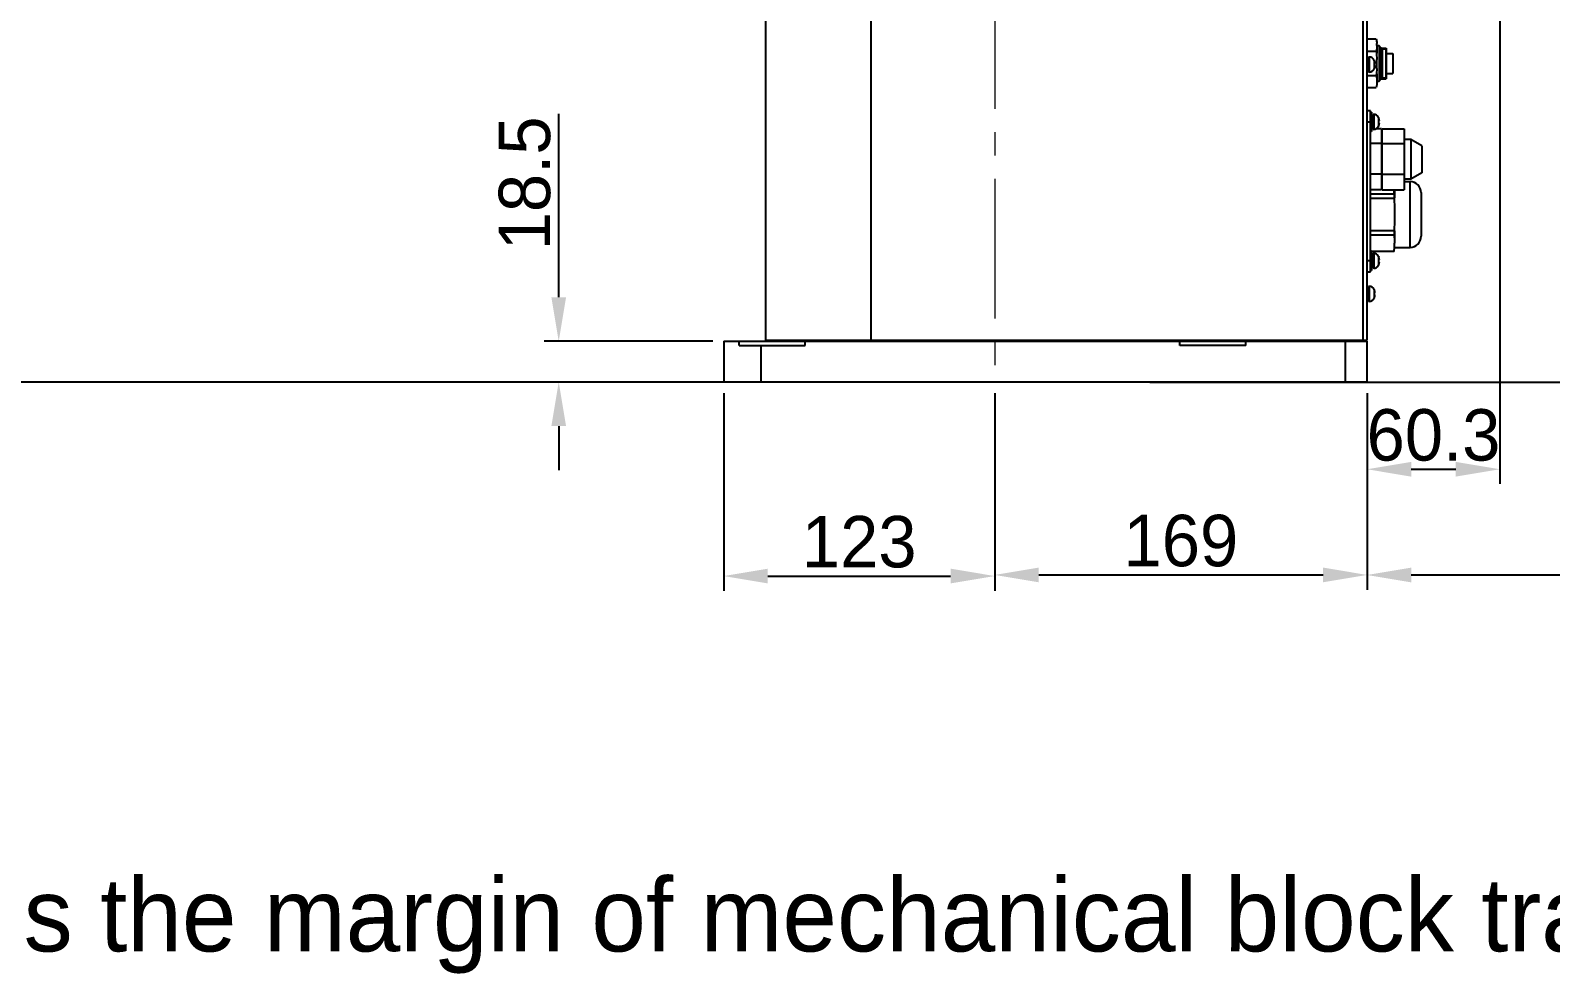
# Model space of a CAD drawing. Header units: millimetres. Extents: x 4086 to 8300, y 123 to 1549.
# Drawn here: x 6849 to 7055.9, y 791.6 to 919.9 of the extents above; entities that cross this region are included whole.
import ezdxf

# ---------------------------------------------------------------- set-up
doc = ezdxf.new("R2010")
doc.units = ezdxf.units.MM
doc.linetypes.add('CENTER2', pattern=[28.575, 19.05, -3.175, 3.175, -3.175])
doc.layers.add('中心线层', color=7, linetype='CENTER2', lineweight=0)
doc.layers.add('轮廓实线层', color=7, linetype='Continuous', lineweight=30)
doc.layers.add('尺寸标注', color=7, linetype='Continuous')
doc.styles.add('思源黑', font='SourceHanSansCN-Normal.ttf')
doc.dimstyles.new('尺寸标注_3_10比例', dxfattribs={"dimtxt": 7, "dimasz": 6, "dimexe": 2, "dimexo": 1.5, "dimgap": 1, "dimtad": 1, "dimdec": 1, "dimlfac": 3.333333, "dimdsep": 46, "dimtxsty": '思源黑', "dimcen": 0.09, "dimadec": 0, "dimazin": 0, "dimtp": 0.01, "dimtm": 0.01, "dimtfac": 1, "dimtdec": 1, "dimtofl": 0, "dimtmove": 0, "dimatfit": 3, "dimfxl": 0, "dimtolj": 1, "dimarcsym": 0})

# ---------------------------------------------------------------- blocks, each defined once
blk = doc.blocks.new('*D2915')
at = {"layer": 'Defpoints', "color": 0}
for p in [(6584.2, 1202.83), (6671.6, 1202.83), (6943.35, 872.08)]:
    blk.add_point(p, dxfattribs=at)
at = {"layer": '轮廓实线层', "color": 0, "lineweight": -2}
for p, q in [((6670.1, 1202.83), (6582.2, 1202.83)), ((6584.2, 878.08), (6584.2, 1196.83)), ((6941.85, 872.08), (6582.2, 872.08))]:
    blk.add_line(p, q, dxfattribs=at)
at = {"layer": '轮廓实线层', "color": 0}
for points in [[(6585.2, 1196.83), (6583.2, 1196.83), (6584.2, 1202.83)], [(6583.2, 878.08), (6585.2, 878.08), (6584.2, 872.08)]]:
    blk.add_solid(points, dxfattribs=at)
at = {"layer": '轮廓实线层', "color": 0, "insert": (6579.57, 1037.46), "char_height": 7, "attachment_point": 5, "rotation": 90, "style": '思源黑'}
blk.add_mtext('\\A1;\\A1;1099.5', dxfattribs=at)
blk = doc.blocks.new('*D2916')
at = {"layer": 'Defpoints', "color": 0}
for p in [(6799.29, 983.69), (6778.83, 872.08), (6968.29, 872.08)]:
    blk.add_point(p, dxfattribs=at)
at = {"layer": '轮廓实线层', "color": 0, "lineweight": -2}
for p, q in [((6797.79, 983.69), (6776.83, 983.69)), ((6778.83, 977.69), (6778.83, 878.08)), ((6966.79, 872.08), (6776.83, 872.08))]:
    blk.add_line(p, q, dxfattribs=at)
at = {"layer": '轮廓实线层', "color": 0}
for points in [[(6779.83, 977.69), (6777.83, 977.69), (6778.83, 983.69)], [(6777.83, 878.08), (6779.83, 878.08), (6778.83, 872.08)]]:
    blk.add_solid(points, dxfattribs=at)
at = {"layer": '轮廓实线层', "color": 0, "insert": (6774.2, 930.49), "char_height": 7, "attachment_point": 5, "rotation": 90, "style": '思源黑'}
blk.add_mtext('\\A1;372', dxfattribs=at)
blk = doc.blocks.new('*D2920')
at = {"layer": 'Defpoints', "color": 0}
for p in [(6669.38, 992.23), (6638.6, 872.08), (6943.35, 872.08)]:
    blk.add_point(p, dxfattribs=at)
at = {"layer": '轮廓实线层', "color": 0, "lineweight": -2}
for p, q in [((6667.88, 992.23), (6636.6, 992.23)), ((6638.6, 986.23), (6638.6, 878.08)), ((6941.85, 872.08), (6636.6, 872.08))]:
    blk.add_line(p, q, dxfattribs=at)
at = {"layer": '轮廓实线层', "color": 0}
for points in [[(6639.6, 986.23), (6637.6, 986.23), (6638.6, 992.23)], [(6637.6, 878.08), (6639.6, 878.08), (6638.6, 872.08)]]:
    blk.add_solid(points, dxfattribs=at)
at = {"layer": '轮廓实线层', "color": 0, "insert": (6633.98, 932.16), "char_height": 7, "attachment_point": 5, "rotation": 90, "style": '思源黑'}
blk.add_mtext('\\A1;400.5', dxfattribs=at)
blk = doc.blocks.new('*D2921')
at = {"layer": 'Defpoints', "color": 0}
for p in [(6920.89, 877.63), (6943.35, 877.63), (6943.35, 872.08)]:
    blk.add_point(p, dxfattribs=at)
at = {"layer": '轮廓实线层', "color": 0, "lineweight": -2}
for p, q in [((6920.89, 883.63), (6920.89, 908.6)), ((6941.85, 877.63), (6918.89, 877.63)), ((6941.85, 872.08), (6918.89, 872.08)), ((6920.89, 866.08), (6920.89, 860.08))]:
    blk.add_line(p, q, dxfattribs=at)
at = {"layer": '轮廓实线层', "color": 0}
for points in [[(6919.89, 883.63), (6921.89, 883.63), (6920.89, 877.63)], [(6921.89, 866.08), (6919.89, 866.08), (6920.89, 872.08)]]:
    blk.add_solid(points, dxfattribs=at)
at = {"layer": '轮廓实线层', "color": 0, "insert": (6916.27, 899.11), "char_height": 7, "attachment_point": 5, "rotation": 90, "style": '思源黑'}
blk.add_mtext('\\A1;18.5', dxfattribs=at)
blk = doc.blocks.new('*D2922')
at = {"layer": 'Defpoints', "color": 0}
for p in [(6903.67, 1214.85), (7103.92, 1214.85), (6999.87, 872.08)]:
    blk.add_point(p, dxfattribs=at)
at = {"layer": '轮廓实线层', "color": 0, "lineweight": -2}
for p, q in [((6905.17, 1214.85), (7105.92, 1214.85)), ((7103.92, 878.08), (7103.92, 1208.85)), ((7001.37, 872.08), (7105.92, 872.08))]:
    blk.add_line(p, q, dxfattribs=at)
at = {"layer": '轮廓实线层', "color": 0}
for points in [[(7104.92, 1208.85), (7102.92, 1208.85), (7103.92, 1214.85)], [(7102.92, 878.08), (7104.92, 878.08), (7103.92, 872.08)]]:
    blk.add_solid(points, dxfattribs=at)
at = {"layer": '轮廓实线层', "color": 0, "insert": (7099.29, 1043.46), "char_height": 7, "attachment_point": 5, "rotation": 90, "style": '思源黑'}
blk.add_mtext('\\A1;\\A1;1140', dxfattribs=at)
blk = doc.blocks.new('*D2925')
at = {"layer": 'Defpoints', "color": 0}
for p in [(6943.35, 872.08), (6980.25, 872.08), (6980.25, 845.68)]:
    blk.add_point(p, dxfattribs=at)
at = {"layer": '轮廓实线层', "color": 0, "lineweight": -2}
for p, q in [((6943.35, 870.58), (6943.35, 843.68)), ((6980.25, 870.58), (6980.25, 843.68)), ((6949.35, 845.68), (6974.25, 845.68))]:
    blk.add_line(p, q, dxfattribs=at)
at = {"layer": '轮廓实线层', "color": 0}
for points in [[(6949.35, 846.68), (6949.35, 844.68), (6943.35, 845.68)], [(6974.25, 844.68), (6974.25, 846.68), (6980.25, 845.68)]]:
    blk.add_solid(points, dxfattribs=at)
at = {"layer": '轮廓实线层', "color": 0, "insert": (6961.8, 850.31), "char_height": 7, "attachment_point": 5, "style": '思源黑'}
blk.add_mtext('\\A1;123', dxfattribs=at)
blk = doc.blocks.new('*D2926')
at = {"layer": 'Defpoints', "color": 0}
for p in [(6980.25, 872.08), (7030.95, 872.08), (7030.95, 845.83)]:
    blk.add_point(p, dxfattribs=at)
at = {"layer": '轮廓实线层', "color": 0, "lineweight": -2}
for p, q in [((6980.25, 870.58), (6980.25, 843.83)), ((7030.95, 870.58), (7030.95, 843.83)), ((6986.25, 845.83), (7024.95, 845.83))]:
    blk.add_line(p, q, dxfattribs=at)
at = {"layer": '轮廓实线层', "color": 0}
for points in [[(6986.25, 846.83), (6986.25, 844.83), (6980.25, 845.83)], [(7024.95, 844.83), (7024.95, 846.83), (7030.95, 845.83)]]:
    blk.add_solid(points, dxfattribs=at)
at = {"layer": '轮廓实线层', "color": 0, "insert": (7005.6, 850.46), "char_height": 7, "attachment_point": 5, "style": '思源黑'}
blk.add_mtext('\\A1;169', dxfattribs=at)
blk = doc.blocks.new('*D2933')
at = {"layer": 'Defpoints', "color": 0}
for p in [(7049.02, 973.04), (7030.95, 872.08), (7049.02, 860.21)]:
    blk.add_point(p, dxfattribs=at)
at = {"layer": '轮廓实线层', "color": 0, "lineweight": -2}
for p, q in [((7049.02, 971.54), (7049.02, 858.21)), ((7030.95, 870.58), (7030.95, 858.21)), ((7036.95, 860.21), (7043.02, 860.21))]:
    blk.add_line(p, q, dxfattribs=at)
at = {"layer": '轮廓实线层', "color": 0}
for points in [[(7036.95, 861.21), (7036.95, 859.21), (7030.95, 860.21)], [(7043.02, 859.21), (7043.02, 861.21), (7049.02, 860.21)]]:
    blk.add_solid(points, dxfattribs=at)
at = {"layer": '轮廓实线层', "color": 0, "insert": (7039.99, 864.84), "char_height": 7, "attachment_point": 5, "style": '思源黑'}
blk.add_mtext('\\A1;60.3', dxfattribs=at)
blk = doc.blocks.new('*D2945')
at = {"layer": 'Defpoints', "color": 0}
for p in [(7074.51, 860.69), (7030.95, 857.29), (7030.95, 845.82)]:
    blk.add_point(p, dxfattribs=at)
at = {"layer": '轮廓实线层', "color": 0, "lineweight": -2}
for p, q in [((7074.51, 859.19), (7074.51, 843.82)), ((7030.95, 855.79), (7030.95, 843.82)), ((7068.51, 845.82), (7036.95, 845.82)), ((7074.51, 845.82), (7365.99, 845.82))]:
    blk.add_line(p, q, dxfattribs=at)
at = {"layer": '轮廓实线层', "color": 0}
for points in [[(7036.95, 846.82), (7036.95, 844.82), (7030.95, 845.82)], [(7068.51, 844.82), (7068.51, 846.82), (7074.51, 845.82)]]:
    blk.add_solid(points, dxfattribs=at)
at = {"layer": '轮廓实线层', "color": 0, "insert": (7223.25, 851.81), "char_height": 7, "attachment_point": 5, "style": '思源黑'}
blk.add_mtext('\\A1;150 or more space for battery replacement and cable installation', dxfattribs=at)

msp = doc.modelspace()

# ---------------------------------------------------------------- linework, layer by layer
for p, q in [((6949.048, 985.481), (6949.048, 877.781)), ((6963.448, 877.631), (6963.448, 981.281)), ((7030.348, 977.681), (7030.348, 877.781)), ((7030.948, 877.781), (7030.948, 977.681)), ((7032.179, 918.721), (7030.948, 918.721)), ((7032.179, 917.076), (7030.948, 917.076)), ((7032.298, 917.899), (7032.298, 916.856)), ((7032.608, 917.831), (7032.298, 917.831)), ((7032.793, 917.647), (7032.608, 917.831)), ((7032.608, 917.831), (7032.608, 913.031)), ((7032.793, 917.647), (7032.793, 913.215)), ((7032.793, 917.531), (7033.543, 917.531)), ((7033.513, 917.381), (7033.063, 917.381)), ((7033.063, 913.481), (7033.063, 917.381)), ((7033.513, 917.381), (7033.513, 913.481)), ((7033.543, 917.531), (7033.543, 913.331)), ((7031.161, 916.065), (7030.948, 916.065)), ((7031.251, 916.301), (7031.161, 916.301)), ((7031.161, 914.261), (7031.161, 916.301)), ((7031.251, 916.301), (7031.251, 914.261)), ((7031.915, 915.408), (7031.912, 915.356)), ((7031.912, 915.356), (7031.915, 915.281)), ((7031.915, 915.281), (7031.912, 915.207)), ((7031.912, 915.207), (7031.915, 915.153)), ((7031.915, 915.858), (7031.915, 915.408)), ((7031.941, 915.791), (7031.915, 915.857)), ((7031.915, 915.153), (7031.915, 914.71)), ((7031.941, 915.791), (7031.935, 915.791)), ((7032.02, 915.408), (7031.935, 915.408)), ((7031.935, 915.153), (7032.02, 915.153)), ((7033.063, 916.773), (7032.793, 916.773)), ((7033.543, 916.781), (7034.443, 916.781)), ((7034.443, 916.781), (7034.443, 914.081)), ((7031.161, 914.496), (7030.948, 914.496)), ((7030.948, 913.785), (7032.179, 913.785)), ((7031.251, 914.261), (7031.161, 914.261)), ((7031.915, 914.704), (7031.941, 914.771)), ((7031.935, 914.771), (7031.941, 914.771)), ((7032.298, 914.006), (7032.298, 912.962)), ((7032.298, 913.031), (7032.608, 913.031)), ((7032.608, 913.031), (7032.793, 913.215)), ((7032.793, 914.088), (7033.063, 914.088)), ((7032.793, 913.331), (7033.543, 913.331)), ((7033.063, 913.481), (7033.513, 913.481)), ((7033.543, 914.081), (7034.443, 914.081)), ((7030.948, 912.14), (7032.179, 912.14)), ((7031.398, 908.981), (7030.948, 908.981)), ((7031.398, 887.081), (7031.398, 908.981)), ((7031.548, 908.786), (7031.398, 908.786)), ((7031.548, 908.786), (7031.548, 906.176)), ((7030.948, 907.481), (7031.398, 907.481)), ((7031.761, 908.265), (7031.548, 908.265)), ((7031.761, 906.696), (7031.548, 906.696)), ((7031.851, 908.501), (7031.761, 908.501)), ((7031.761, 906.461), (7031.761, 908.501)), ((7031.851, 908.501), (7031.851, 906.461)), ((7032.515, 908.058), (7032.515, 906.907)), ((7032.515, 908.057), (7032.541, 907.991)), ((7032.541, 906.971), (7032.515, 906.904)), ((7032.515, 906.907), (7032.515, 906.904)), ((7032.541, 907.991), (7032.535, 907.991)), ((7032.62, 907.608), (7032.535, 907.608)), ((7032.535, 907.353), (7032.62, 907.353)), ((7032.535, 906.971), (7032.541, 906.971)), ((7031.548, 906.176), (7031.398, 906.176)), ((7032.928, 904.532), (7031.398, 904.532)), ((7031.761, 906.537), (7031.548, 906.537)), ((7031.851, 906.461), (7031.761, 906.461)), ((7032.928, 906.537), (7032.158, 906.537)), ((7032.928, 906.537), (7032.928, 898.225)), ((7032.928, 905.171), (7033.018, 905.171)), ((7033.018, 906.537), (7036.018, 906.537)), ((7033.018, 898.225), (7033.018, 906.537)), ((7033.018, 904.532), (7036.018, 904.532)), ((7036.018, 906.537), (7036.018, 898.225)), ((7036.918, 905.081), (7036.018, 905.081)), ((7038.418, 904.215), (7036.918, 905.081)), ((7036.918, 905.081), (7036.918, 899.681)), ((7038.418, 904.215), (7038.418, 900.547)), ((7032.928, 900.376), (7031.398, 900.376)), ((7033.018, 900.376), (7036.018, 900.376)), ((7038.418, 900.547), (7036.918, 899.681)), ((7032.928, 899.591), (7033.018, 899.591)), ((7036.918, 899.681), (7036.018, 899.681)), ((7036.018, 899.351), (7036.798, 899.351)), ((7036.798, 890.411), (7036.798, 899.351)), ((7032.928, 898.225), (7031.398, 898.225)), ((7034.624, 897.66), (7031.398, 897.66)), ((7031.398, 897.117), (7034.624, 897.117)), ((7033.018, 898.225), (7036.018, 898.225)), ((7034.624, 897.66), (7034.624, 897.117)), ((7034.698, 898.225), (7034.698, 897.131)), ((7038.298, 897.851), (7038.298, 891.911)), ((7034.624, 892.644), (7031.398, 892.644)), ((7031.398, 892.102), (7034.624, 892.102)), ((7034.624, 892.644), (7034.624, 892.102)), ((7034.698, 892.644), (7034.698, 890.983)), ((7034.698, 890.411), (7036.798, 890.411)), ((7031.398, 888.581), (7030.948, 888.581)), ((7031.548, 889.886), (7031.398, 889.886)), ((7031.548, 889.886), (7031.548, 887.276)), ((7034.624, 889.865), (7031.548, 889.865)), ((7031.761, 889.365), (7031.548, 889.365)), ((7031.851, 889.601), (7031.761, 889.601)), ((7031.761, 887.561), (7031.761, 889.601)), ((7031.851, 889.601), (7031.851, 887.561)), ((7032.515, 889.158), (7032.515, 888.007)), ((7032.515, 889.157), (7032.541, 889.091)), ((7032.541, 888.071), (7032.515, 888.004)), ((7032.515, 888.007), (7032.515, 888.004)), ((7032.541, 889.091), (7032.535, 889.091)), ((7032.62, 888.708), (7032.535, 888.708)), ((7032.535, 888.453), (7032.62, 888.453)), ((7032.535, 888.071), (7032.541, 888.071)), ((7030.948, 887.081), (7031.398, 887.081)), ((7031.548, 887.276), (7031.398, 887.276)), ((7031.761, 887.796), (7031.548, 887.796)), ((7031.851, 887.561), (7031.761, 887.561)), ((7031.161, 884.865), (7030.948, 884.865)), ((7031.251, 885.101), (7031.161, 885.101)), ((7031.161, 883.061), (7031.161, 885.101)), ((7031.251, 885.101), (7031.251, 883.061)), ((7031.915, 884.208), (7031.912, 884.156)), ((7031.912, 884.156), (7031.915, 884.081)), ((7031.915, 884.081), (7031.912, 884.007)), ((7031.912, 884.007), (7031.915, 883.953)), ((7031.915, 884.658), (7031.915, 884.208)), ((7031.941, 884.591), (7031.915, 884.657)), ((7031.915, 883.953), (7031.915, 883.51)), ((7031.941, 884.591), (7031.935, 884.591)), ((7032.02, 884.208), (7031.935, 884.208)), ((7031.935, 883.953), (7032.02, 883.953)), ((7031.161, 883.296), (7030.948, 883.296)), ((7031.251, 883.061), (7031.161, 883.061)), ((7031.915, 883.504), (7031.941, 883.571)), ((7031.935, 883.571), (7031.941, 883.571)), ((6943.348, 877.631), (7030.948, 877.631)), ((6943.348, 877.631), (6943.348, 872.081)), ((6945.448, 877.031), (6945.448, 877.631)), ((6949.048, 877.781), (7030.948, 877.781)), ((6954.448, 877.031), (6954.448, 877.631)), ((7005.448, 877.031), (7005.448, 877.631)), ((7014.448, 877.031), (7014.448, 877.631)), ((7027.948, 877.631), (7027.948, 872.081)), ((7029.898, 877.781), (7029.898, 877.631)), ((7030.798, 877.631), (7030.798, 877.781)), ((7030.948, 872.081), (7030.948, 877.631)), ((6945.448, 877.031), (6954.448, 877.031)), ((6948.448, 872.081), (6948.448, 877.031)), ((7014.448, 877.031), (7005.448, 877.031)), ((7030.948, 872.081), (6943.348, 872.081))]:
    msp.add_line(p, q)
for centre, radius, start, end in [((7029.574, 917.897), 2.723, 0.03588, 5.753), ((7031.251, 915.581), 0.72, 22.61986, 90), ((7030.531, 915.281), 1.495, 4.89378, 19.95213), ((7030.531, 915.281), 1.411, 354.81427, 5.18573), ((7030.531, 915.281), 1.495, 340.04787, 355.10622), ((7020.894, 915.459), 11.405, 356.41322, 357.12933), ((7021.451, 915.428), 10.847, 357.11758, 2.88084), ((7031.251, 914.981), 0.72, 270, 337.38014), ((7031.851, 907.781), 0.72, 22.61986, 90), ((7031.851, 907.181), 0.72, 270, 337.38014), ((7031.131, 907.481), 1.495, 4.89378, 19.95213), ((7031.131, 907.481), 1.411, 354.81427, 5.18573), ((7031.131, 907.481), 1.495, 340.04787, 355.10622), ((7036.798, 897.851), 1.5, 0, 90), ((7024.815, 898.899), 9.887, 352.79974, 356.0892), ((7024.374, 891.153), 10.33, 352.8375, 354.9197), ((7026.227, 890.994), 8.471, 354.88283, 359.92788), ((7036.798, 891.911), 1.5, 270, 0), ((7031.851, 888.881), 0.72, 22.61986, 90), ((7031.851, 888.281), 0.72, 270, 337.38014), ((7031.131, 888.581), 1.495, 4.89378, 19.95213), ((7031.131, 888.581), 1.411, 354.81427, 5.18573), ((7031.131, 888.581), 1.495, 340.04787, 355.10622), ((7031.251, 884.381), 0.72, 22.61986, 90), ((7030.531, 884.081), 1.495, 4.89378, 19.95213), ((7030.531, 884.081), 1.411, 354.81427, 5.18573), ((7030.531, 884.081), 1.495, 340.04787, 355.10622), ((7031.251, 883.781), 0.72, 270, 337.38014)]:
    msp.add_arc(centre, radius, start, end)
for points in [[(7032.179, 918.721), (7032.228, 918.541), (7032.265, 918.356), (7032.284, 918.17)], [(7032.298, 917.899), (7032.298, 917.622), (7032.251, 917.344), (7032.179, 917.076)], [(7032.179, 917.076), (7032.228, 916.71), (7032.265, 916.342), (7032.284, 915.973)], [(7032.276, 914.746), (7032.256, 914.424), (7032.222, 914.104), (7032.179, 913.785)], [(7032.179, 913.785), (7032.251, 913.518), (7032.298, 913.239), (7032.298, 912.962)], [(7032.298, 912.962), (7032.298, 912.685), (7032.251, 912.407), (7032.179, 912.14)], [(7034.624, 897.117), (7034.67, 896.372), (7034.698, 895.626), (7034.698, 894.881)], [(7034.698, 894.881), (7034.698, 894.135), (7034.67, 893.389), (7034.624, 892.644)], [(7034.624, 892.102), (7034.67, 891.731), (7034.698, 891.357), (7034.698, 890.983)]]:
    msp.add_open_spline(points, degree=3)
at = {"layer": '中心线层'}
msp.add_line((6980.248, 985.481), (6980.248, 872.081), dxfattribs=at)

# ---------------------------------------------------------------- texts
at = {"layer": '尺寸标注', "insert": (6787.09, 804.596), "char_height": 10, "attachment_point": 1, "style": '思源黑'}
msp.add_mtext_dynamic_manual_height_columns('(*){\\C7;Indicates the margin of mechanical block travel}', width=318.46709, gutter_width=25, heights=[0], dxfattribs=at)

# ---------------------------------------------------------------- dimensions: what is measured, and where the dimension line sits
at = {"layer": '轮廓实线层'}
for base, p1, p2, text, picture, middle in [((7103.915, 1214.848), (6999.866, 872.081), (6903.673, 1214.848), '\\A1;1140', '*D2922', (7099.289, 1043.464)), ((6584.199, 1202.83), (6943.348, 872.081), (6671.596, 1202.83), '\\A1;1099.5', '*D2915', (6579.573, 1037.456))]:
    dim = msp.add_linear_dim(base=base, p1=p1, p2=p2, angle=90, text=text, dimstyle='尺寸标注_3_10比例', override={"dimtxsty": '思源黑'}, dxfattribs=at)
    dim.commit()
    dim.dimension.update_dxf_attribs({"geometry": picture, "text_midpoint": middle})
for base, p1, p2, picture, middle in [((6638.605, 872.081), (6669.376, 992.23), (6943.348, 872.081), '*D2920', (6633.979, 932.156)), ((6920.89, 877.631), (6943.348, 872.081), (6943.348, 877.631), '*D2921', (6916.274, 899.113))]:
    dim = msp.add_linear_dim(base=base, p1=p1, p2=p2, angle=90, dimstyle='尺寸标注_3_10比例', dxfattribs=at)
    dim.commit()
    dim.dimension.update_dxf_attribs({"geometry": picture, "text_midpoint": middle})
dim = msp.add_linear_dim(base=(6778.833, 872.081), p1=(6799.29, 983.688), p2=(6968.289, 872.081), angle=90, dimstyle='尺寸标注_3_10比例', dxfattribs=at)
dim.commit()
dim.dimension.update_dxf_attribs({"geometry": '*D2916', "text_midpoint": (6778.833, 930.49), "dimtype": 160})
dim = msp.add_linear_dim(base=(7049.022506851, 860.213647941), p1=(7030.947506851, 872.080562517), p2=(7049.022506851, 973.037578501), dimstyle='尺寸标注_3_10比例', dxfattribs=at)
dim.commit()
dim.dimension.update_dxf_attribs({"geometry": '*D2933', "text_midpoint": (7039.985006851, 860.213647941), "dimtype": 160})
dim = msp.add_linear_dim(base=(7030.948, 845.815), p1=(7074.514, 860.69), p2=(7030.948, 857.286), text='150 or more space for battery replacement and cable installation', dimstyle='尺寸标注_3_10比例', override={"dimtxsty": '思源黑'}, dxfattribs=at)
dim.commit()
dim.dimension.update_dxf_attribs({"geometry": '*D2945', "text_midpoint": (7223.251, 845.815), "dimtype": 160})
for base, p1, p2, picture, middle in [((6980.248, 845.676), (6943.348, 872.081), (6980.248, 872.081), '*D2925', (6961.798, 850.307)), ((7030.948, 845.833), (6980.248, 872.081), (7030.948, 872.081), '*D2926', (7005.598, 850.46))]:
    dim = msp.add_linear_dim(base=base, p1=p1, p2=p2, dimstyle='尺寸标注_3_10比例', dxfattribs=at)
    dim.commit()
    dim.dimension.update_dxf_attribs({"geometry": picture, "text_midpoint": middle})

doc.saveas('drawing.dxf')
